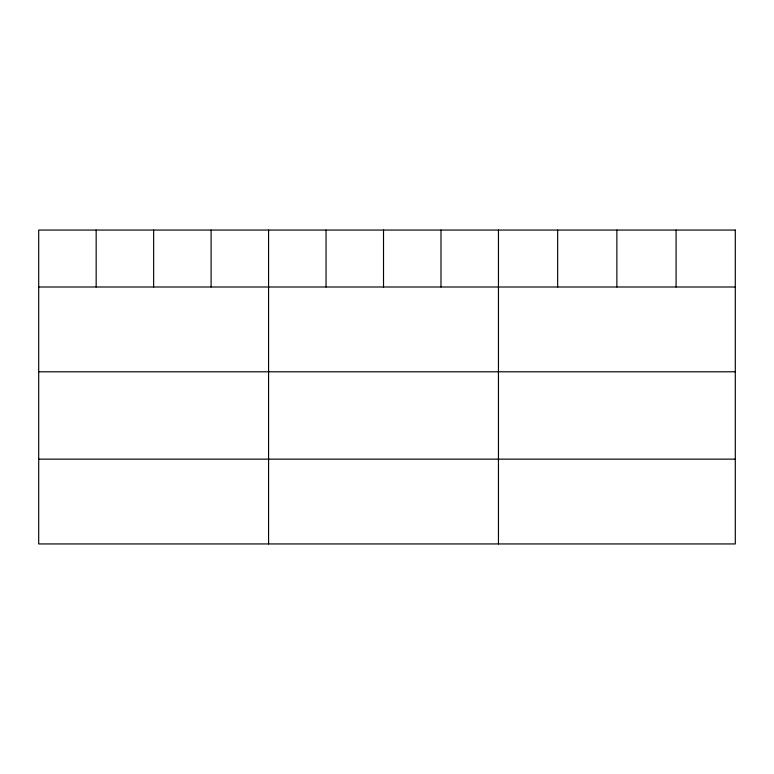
<?xml version="1.0" encoding="UTF-8"?>
<svg xmlns="http://www.w3.org/2000/svg" width="774" height="774" viewBox="0 0 774 774"><rect width="100%" height="100%" fill="white"/><g stroke="black" fill="none" stroke-linecap="round" stroke-linejoin="round"><path stroke-width="1.16" d="M38.7 286.999L735.3 286.999M38.7 371.791L735.3 371.791M38.7 459.146L735.3 459.146M676.089 230.062L676.089 286.999M616.878 230.062L616.878 286.999M557.667 230.062L557.667 286.999M498.456 230.062L498.456 543.938M440.987 230.062L440.987 286.999M383.517 230.062L383.517 286.999M326.048 230.062L326.048 286.999M268.578 230.062L268.578 543.938M211.108 230.062L211.108 286.999M153.639 230.062L153.639 286.999M96.17 230.062L96.17 286.999M735.3 230.062L38.7 230.062L38.7 543.938L735.3 543.938L735.3 230.062"/></g></svg>
